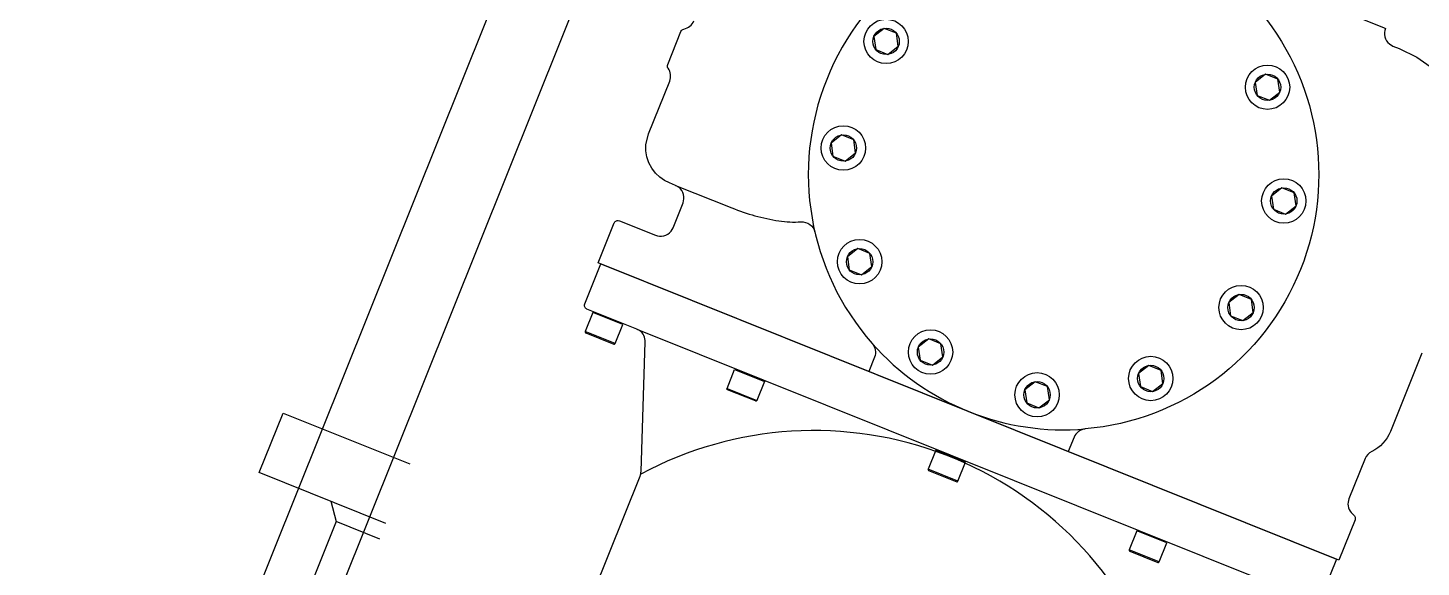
# Model space of a CAD drawing. Extents: x 23618587 to 48466785, y 42305484 to 86624613.
# Drawn here: x 24361014 to 24362018, y 43356237 to 43356626 of the extents above; entities that cross this region are included whole.
import ezdxf

# ---------------------------------------------------------------- set-up
doc = ezdxf.new("R2010")
doc.units = 0
doc.header["$MEASUREMENT"] = 0
doc.layers.add('AC-W', color=7, linetype='CONTINUOUS')
doc.layers.add('楼控', color=1, linetype='CONTINUOUS')

msp = doc.modelspace()

# ---------------------------------------------------------------- linework, layer by layer
at = {"layer": 'AC-W', "color": 7, "ltscale": 300}
for centre, radius, start, end in [((24189221.26409, 43293340.65083), 196000, 18.7775437664, 29.0000337956), ((24148685.34615, 42835267.72991), 567722.67138, 66.5260012819, 69.3279804304), ((24162246.90911, 42870268.06754), 513099.72014, 62.6224147924, 75.1443656534)]:
    msp.add_arc(centre, radius, start, end, dxfattribs=at)
at = {"layer": 'AC-W', "color": 7}
for centre, radius, start, end in [((24148759.7883, 42835660.74182), 530172.67138, 79.4743453433, 79.4743453433), ((24148766.30591, 42835659.45113), 530172.67138, 78.1227654299, 78.1227654299), ((24148779.34207, 42835656.52904), 530172.67138, 76.2090487924, 76.2090487924), ((24148685.34615, 42835267.72991), 565472.67138, 66.8927523705, 67.9826562671), ((24148685.34615, 42835267.72991), 565272.67138, 67.1564759426, 67.9826461811), ((24148685.34615, 42835267.72991), 565272.67138, 67.1564759426, 67.9826461798)]:
    msp.add_arc(centre, radius, start, end, dxfattribs=at)
at = {"layer": '楼控'}
msp.add_line((24361267.45669, 43356257.37776), (24361236.08201, 43356269.96163), dxfattribs=at)
for points in [[(24361219.42731, 43356171.57614), (24361597.69624, 43357114.69302)], [(24359953.67553, 43355420.94313), (24360614.97986, 43357068.65124), (24361394.32663, 43356756.06786), (24360733.0223, 43355108.35975), (24359953.67553, 43355420.94313)], [(24361520.48531, 43356814.20614), (24361991.10554, 43356625.44798), (24361992.10953, 43356625.0453), (24361992.10953, 43356625.0453), (24361992.10953, 43356625.0453), (24361991.70105, 43356623.69663), (24361991.46046, 43356622.23825), (24361991.45355, 43356620.70203), (24361991.70227, 43356619.14275), (24361992.20669, 43356617.6266), (24361992.93947, 43356616.21752), (24361993.89336, 43356614.96345), (24361995.0054, 43356613.90555), (24361997.49395, 43356612.44917), (24362001.98909, 43356610.64625), (24362001.98909, 43356610.64625), (24362014.63742, 43356604.47128), (24362026.79885, 43356596.09173)], [(24361641.11186, 43356612.24104), (24361639.77022, 43356621.64224), (24361630.93967, 43356625.18403), (24361623.47358, 43356619.31547), (24361624.81522, 43356609.91426), (24361633.64576, 43356606.37247), (24361641.11186, 43356612.24104)], [(24361915.92391, 43356579.20095), (24361914.55945, 43356588.61131), (24361905.75172, 43356592.14395), (24361898.28563, 43356586.27538), (24361899.62635, 43356576.87189), (24361908.43408, 43356573.33926), (24361915.92391, 43356579.20095)], [(24361610.31751, 43356535.4632), (24361608.97679, 43356544.86669), (24361600.14624, 43356548.40848), (24361592.67923, 43356542.53763), (24361594.0227, 43356533.14099), (24361602.85324, 43356529.5992), (24361610.31751, 43356535.4632)], [(24361927.63686, 43356497.3205), (24361926.29523, 43356506.7217), (24361917.46468, 43356510.26349), (24361909.99859, 43356504.39492), (24361911.34022, 43356494.99372), (24361920.17077, 43356491.45193), (24361927.63686, 43356497.3205)], [(24361622.03046, 43356453.58274), (24361620.68974, 43356462.98623), (24361611.88201, 43356466.51887), (24361604.415, 43356460.64802), (24361605.75664, 43356451.24681), (24361614.56437, 43356447.71417), (24361622.03046, 43356453.58274)], [(24361410.02776, 43356190.36752), (24361455.04601, 43356302.60902), (24361455.04601, 43356302.60902), (24361455.17414, 43356302.92847), (24361455.27945, 43356303.25708), (24361455.37561, 43356303.56286), (24361455.4581, 43356303.90062), (24361455.54059, 43356304.23837), (24361455.61393, 43356304.55331), (24361455.66445, 43356304.8774), (24361455.7013, 43356305.23346), (24361455.73389, 43356305.90909), (24361458.75935, 43356399.30773), (24361458.75935, 43356399.30773), (24361458.73484, 43356400.43538), (24361458.56152, 43356401.58828), (24361458.25306, 43356402.73446), (24361457.7994, 43356403.84882), (24361457.19229, 43356404.91082), (24361456.47006, 43356405.8839), (24361455.62812, 43356406.75666), (24361454.70845, 43356407.50166), (24361452.68705, 43356408.60379), (24361416.7716, 43356423.0089), (24361416.7716, 43356423.0089), (24361416.39468, 43356423.19186), (24361416.02056, 43356423.44787), (24361415.6958, 43356423.76089), (24361415.3985, 43356424.14237), (24361415.17155, 43356424.56716), (24361415.0341, 43356425.01697), (24361414.95692, 43356425.48498), (24361414.95644, 43356425.94608), (24361415.15992, 43356426.78362), (24361426.69224, 43356455.53652), (24361956.7076, 43356242.95593), (24361944.09444, 43356211.50824)], [(24361896.84251, 43356420.54266), (24361895.50179, 43356429.94614), (24361886.67124, 43356433.48793), (24361879.20424, 43356427.61708), (24361880.54587, 43356418.21588), (24361889.37642, 43356414.67409), (24361896.84251, 43356420.54266)], [(24361431.76683, 43356416.21314), (24361420.97394, 43356420.54199), (24361415.48004, 43356406.84438), (24361415.48004, 43356406.84438), (24361415.4571, 43356406.72113), (24361415.44331, 43356406.62071), (24361415.42952, 43356406.52029), (24361415.46137, 43356406.40156), (24361415.49322, 43356406.28283), (24361415.55703, 43356406.17777), (24361415.62085, 43356406.07271), (24361415.69382, 43356405.99046), (24361415.89003, 43356405.88528), (24361436.10673, 43356397.77669), (24361436.10673, 43356397.77669), (24361436.198, 43356397.74008), (24361436.32124, 43356397.71714), (24361436.43082, 43356397.72617), (24361436.54955, 43356397.75801), (24361436.66827, 43356397.78986), (24361436.77334, 43356397.85367), (24361436.85558, 43356397.92664), (24361436.93782, 43356397.99961), (24361437.04301, 43356398.19582), (24361442.5369, 43356411.89344), (24361431.76683, 43356416.21314)], [(24361437.04301, 43356398.19582), (24361415.48004, 43356406.84438)], [(24361452.68705, 43356408.60379), (24361905.46365, 43356227.00242)], [(24361673.12662, 43356388.52972), (24361671.78499, 43356397.93092), (24361662.97726, 43356401.46356), (24361655.48835, 43356395.60414), (24361656.85189, 43356386.19151), (24361665.65962, 43356382.65887), (24361673.12662, 43356388.52972)], [(24361533.94561, 43356375.23088), (24361544.7385, 43356370.90203), (24361539.24461, 43356357.20441), (24361539.24461, 43356357.20441), (24361539.17603, 43356357.09947), (24361539.1166, 43356357.01735), (24361539.05718, 43356356.93523), (24361538.95212, 43356356.87142), (24361538.84706, 43356356.8076), (24361538.72833, 43356356.77575), (24361538.6096, 43356356.74391), (24361538.50003, 43356356.73488), (24361538.28551, 43356356.79443), (24361518.06881, 43356364.90302), (24361518.06881, 43356364.90302), (24361517.97754, 43356364.93963), (24361517.89542, 43356364.99906), (24361517.79963, 43356365.09045), (24361517.73581, 43356365.19551), (24361517.69482, 43356365.29142), (24361517.64015, 43356365.4193), (24361517.63112, 43356365.52888), (24361517.6221, 43356365.63845), (24361517.68164, 43356365.85297), (24361523.17554, 43356379.55058), (24361533.94561, 43356375.23088)], [(24361831.79588, 43356369.44922), (24361830.43234, 43356378.86186), (24361821.62461, 43356382.3945), (24361814.15761, 43356376.52365), (24361815.49924, 43356367.12245), (24361824.30697, 43356363.58981), (24361831.79588, 43356369.44922)], [(24361749.90903, 43356357.73354), (24361748.56739, 43356367.13474), (24361739.73685, 43356370.67653), (24361732.27075, 43356364.80796), (24361733.61147, 43356355.40448), (24361742.44202, 43356351.86269), (24361749.90903, 43356357.73354)], [(24361517.68164, 43356365.85297), (24361539.24461, 43356357.20441)], [(24361271.95943, 43356268.60419), (24361180.68763, 43356305.21183), (24361197.89322, 43356348.10958), (24361289.16503, 43356311.50194)], [(24361678.81678, 43356317.1254), (24361668.02389, 43356321.45425), (24361662.52999, 43356307.75664), (24361662.52999, 43356307.75664), (24361662.50705, 43356307.63339), (24361662.49326, 43356307.53297), (24361662.47947, 43356307.43255), (24361662.51132, 43356307.31382), (24361662.54317, 43356307.19509), (24361662.60698, 43356307.09003), (24361662.6708, 43356306.98497), (24361662.74377, 43356306.90273), (24361662.93998, 43356306.79754), (24361683.15668, 43356298.68895), (24361683.15668, 43356298.68895), (24361683.24795, 43356298.65234), (24361683.34838, 43356298.63855), (24361683.48077, 43356298.63843), (24361683.5995, 43356298.67027), (24361683.69541, 43356298.71127), (24361683.82329, 43356298.76594), (24361683.90553, 43356298.8389), (24361683.98777, 43356298.91187), (24361684.09296, 43356299.10808), (24361689.58685, 43356312.8057), (24361678.81678, 43356317.1254)], [(24361684.09296, 43356299.10808), (24361662.52999, 43356307.75664)], [(24361232.16493, 43356284.56512), (24361236.08201, 43356269.96163), (24361199.78156, 43356179.45574)], [(24361823.66513, 43356259.02907), (24361812.89505, 43356263.34877), (24361807.40116, 43356249.65115), (24361807.40116, 43356249.65115), (24361807.3554, 43356249.53706), (24361807.34161, 43356249.43664), (24361807.35064, 43356249.32707), (24361807.35967, 43356249.21749), (24361807.39152, 43356249.09876), (24361807.45533, 43356248.9937), (24361807.51915, 43356248.88864), (24361807.61493, 43356248.79724), (24361807.78833, 43356248.70121), (24361828.00503, 43356240.59262), (24361828.00503, 43356240.59262), (24361828.0963, 43356240.55601), (24361828.21954, 43356240.53307), (24361828.32912, 43356240.5421), (24361828.44785, 43356240.57394), (24361828.56657, 43356240.60579), (24361828.67164, 43356240.66961), (24361828.7767, 43356240.73342), (24361828.83612, 43356240.81554), (24361828.96413, 43356241.0026), (24361834.45802, 43356254.70021), (24361823.66513, 43356259.02907)], [(24361828.96413, 43356241.0026), (24361807.40116, 43356249.65115)]]:
    msp.add_lwpolyline(points, dxfattribs=at)
for points in [[(24361756.74237, 43356719.44726), (24361752.63591, 43356709.20884, -0.28312), (24361744.48942, 43356703.16287, 0.283246), (24361589.48069, 43356588.38764, 0.283249), (24361622.21623, 43356398.30592, -0.283083), (24361623.92709, 43356388.30632), (24361619.82338, 43356378.07475)], [(24361900.49546, 43356661.79022), (24361896.389, 43356651.55181, 0.283232), (24361898.09986, 43356641.5522, -0.283236), (24361930.83723, 43356451.47505, -0.283244), (24361775.82667, 43356336.69526, 0.283251), (24361767.68018, 43356330.64928), (24361763.57647, 43356320.41771)], [(24361958.51022, 43356242.23293), (24361424.88963, 43356456.25952), (24361436.42012, 43356485.00786), (24361436.42012, 43356485.00786), (24361436.59852, 43356485.38661), (24361436.85086, 43356485.7516), (24361437.16892, 43356486.08229), (24361437.5481, 43356486.36726), (24361437.98019, 43356486.58599), (24361438.43777, 43356486.73622), (24361438.89255, 43356486.81341), (24361439.36642, 43356486.80612), (24361440.18982, 43356486.6136), (24361466.2251, 43356476.17127), (24361466.2251, 43356476.17127), (24361467.56416, 43356475.74545), (24361469.00841, 43356475.51584), (24361470.56516, 43356475.50069), (24361472.12216, 43356475.75032), (24361473.62462, 43356476.26023), (24361475.03691, 43356477.00762), (24361476.29417, 43356477.96288), (24361477.34979, 43356479.07583), (24361478.81939, 43356481.55113), (24361486.02561, 43356499.51798), (24361486.02561, 43356499.51798), (24361486.43409, 43356500.86665), (24361486.67376, 43356502.32276), (24361486.67976, 43356503.85669), (24361486.43104, 43356505.41597), (24361485.92662, 43356506.93212), (24361485.19292, 43356508.33892), (24361484.23903, 43356509.59299), (24361483.12608, 43356510.64861), (24361480.63844, 43356512.10726), (24361476.16612, 43356513.90104), (24361476.16612, 43356513.90104), (24361472.64423, 43356515.62088), (24361469.21789, 43356517.97521), (24361466.11168, 43356520.92958), (24361463.44061, 43356524.44051), (24361461.34609, 43356528.39829), (24361459.92569, 43356532.64991), (24361459.23766, 43356537.01042), (24361459.2645, 43356541.30406), (24361461.11164, 43356549.14552), (24361476.36513, 43356587.17619, 0.255978), (24361475.24887, 43356596.41284, -0.255326), (24361474.9264, 43356599.17515), (24361484.44713, 43356622.91266, -0.255358), (24361486.589, 43356624.68656, 0.256092), (24361493.77939, 43356630.59419)], [(24361480.64027, 43356512.11183), (24361521.0965, 43356495.88549, 0.059194), (24361555.07096, 43356486.5474, 0.059295), (24361570.88814, 43356485.82957, -0.369566), (24361581.00792, 43356478.36955)], [(24361622.21623, 43356398.30592, 0.237703), (24361775.82667, 43356336.69526)], [(24362018.2603, 43356391.20449), (24361995.6203, 43356334.75744, -0.187692), (24361982.18401, 43356320.40984, 0.187847), (24361977.37562, 43356315.28978), (24361965.73164, 43356286.2585), (24361965.73164, 43356286.2585), (24361965.34524, 43356285.097), (24361965.10942, 43356283.84861), (24361965.0379, 43356282.54756), (24361965.14258, 43356281.22353), (24361965.43718, 43356279.91073), (24361965.91263, 43356278.65255), (24361966.55432, 43356277.47866), (24361967.32396, 43356276.42564), (24361969.14213, 43356274.75076), (24361969.14213, 43356274.75076, -0.347572), (24361970.16609, 43356271.29388), (24361958.51022, 43356242.23293)], [(24361829.08002, 43356159.79494, 0.459213), (24361455.68665, 43356304.20628)]]:
    msp.add_lwpolyline(points, format="xyb", dxfattribs=at)
for centre, radius in [((24361632.30413, 43356615.77368), 15.96906), ((24361632.30413, 43356615.77368), 9.49741), ((24361907.09336, 43356582.74274), 15.97186), ((24361907.09336, 43356582.74274), 9.50183), ((24361601.50978, 43356538.99584), 15.97516), ((24361601.50978, 43356538.99584), 9.50097), ((24361918.82913, 43356500.85313), 15.96906), ((24361918.82913, 43356500.85313), 9.49788), ((24361613.22273, 43356457.11538), 15.97046), ((24361613.22273, 43356457.11538), 9.50265), ((24361888.03478, 43356424.07529), 15.9714), ((24361888.03478, 43356424.07529), 9.49911), ((24361664.3189, 43356392.06235), 15.96999), ((24361664.3189, 43356392.06235), 9.49861), ((24361822.96533, 43356372.99101), 15.97046), ((24361741.07848, 43356361.27533), 15.96999), ((24361822.96533, 43356372.99101), 9.50265), ((24361741.07848, 43356361.27533), 9.49861)]:
    msp.add_circle(centre, radius, dxfattribs=at)

doc.saveas('drawing.dxf')
